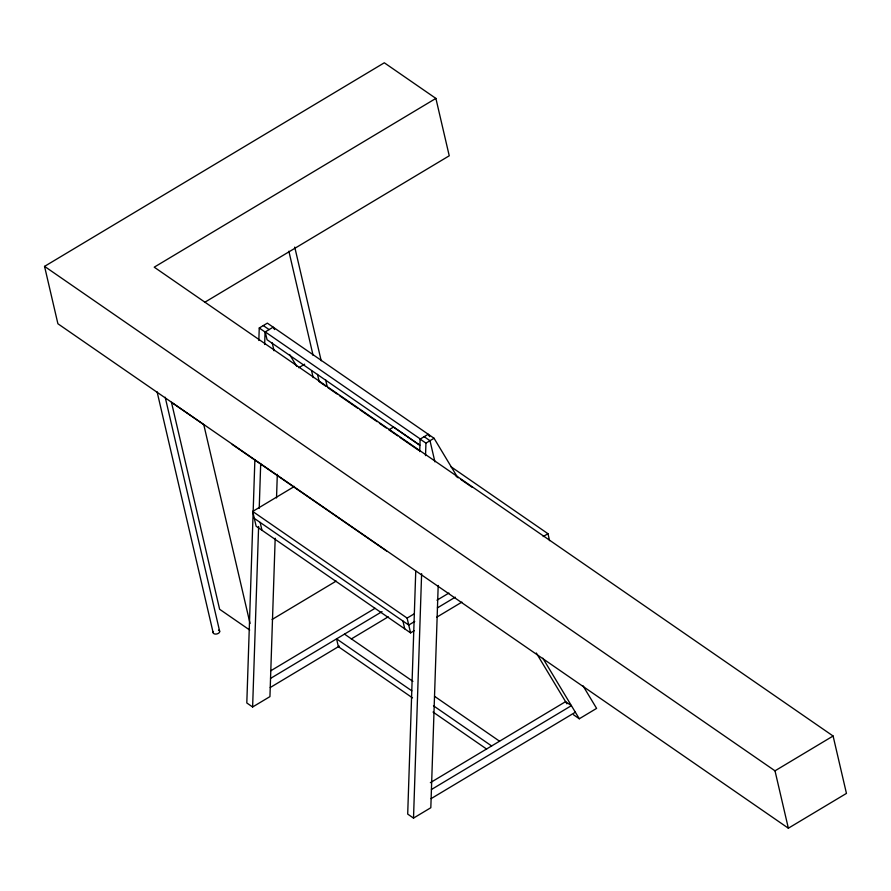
<?xml version="1.0" encoding="UTF-8"?>
<svg xmlns="http://www.w3.org/2000/svg" width="891" height="891" viewBox="0 0 891 891"><rect width="100%" height="100%" fill="white"/><g stroke="black" fill="none" stroke-linecap="round" stroke-linejoin="round"><path stroke-width="1.34" d="M254.871 459.934L246.807 702.977L252.621 706.986L269.94 696.617L275.185 538.242M258.836 340.496L259.248 327.999L267.345 323.143L434.051 438.272L457.673 477.543M252.621 706.986L258.613 526.447M259.214 508.393L260.684 463.955M264.649 344.516L265.061 332.009L273.158 327.164L274.595 329.536M276.522 497.958L277.313 474.346M415.752 571.042L407.699 814.084L413.513 818.105L430.821 807.725L438.194 585.454M419.717 451.603L420.129 439.107L428.237 434.251L429.662 436.635M413.513 818.105L421.621 573.67M425.53 455.624L425.943 443.117L434.051 438.272M435.888 98.411L154.221 267.177L833.096 736.011L846.45 793.402L788.357 828.207L57.904 323.756L44.55 266.376L384.311 62.793L435.888 98.411L449.242 155.791L204.574 302.394M298.719 367.749L304.655 364.196M414.148 630.728L410.562 632.866L256.14 526.225L252.699 511.445L294.475 486.408M388.766 429.919L393.532 427.056L419.839 445.233L267.055 339.727L265.24 331.909L420.307 438.996M272.1 619.479L336.197 581.088M270.652 670.856L375.044 608.308M270.541 678.419L382.05 611.616M270.24 687.518L339.371 646.098M351.288 638.958L388.242 616.817M252.699 511.445L407.12 618.087L414.282 613.799M436.969 600.211L448.897 593.061M543.187 536.56L547.965 533.709L549.58 540.659M414.716 621.472L408.746 625.048L254.314 518.395M437.392 607.885L455.29 597.159M436.824 617.14L461.883 602.116M430.353 782.677L565.585 701.651L571.398 705.661L431.422 789.526M431.121 798.626L575.352 712.221M573.481 714.749L579.295 718.77L596.602 708.39L583.004 685.78M44.55 266.376L775.003 770.826L833.096 736.011M263.291 325.571L269.115 329.592M424.183 436.679L429.997 440.7L434.919 461.839M259.248 327.999L265.061 332.009M420.129 439.107L425.943 443.117M450.735 466.561L547.965 533.709M318.811 381.37L325.672 386.115M327.955 387.696L337.11 394.011M339.393 395.593L357.703 408.234M359.986 409.815L377.149 421.666M379.432 423.247L386.293 427.981M389.723 430.353L397.731 435.877M400.026 437.459L418.325 450.1M456.069 476.173L458.364 477.754M460.647 479.325L472.085 487.232M232.228 444.453L386.661 551.095M344.494 634.114L412.901 681.359M434.563 696.328L499.561 741.212M411.82 690.837L336.564 638.858L338.391 646.688L412.5 697.876M433.483 705.795L491.643 745.956M433.026 712.043L486.62 749.053M249.703 630.037L219.62 609.266L171.473 402.331L203.772 424.639L250.037 623.455M542.842 658.204L579.295 718.77M536.315 653.003L566.899 703.834M289.631 354.529L296.792 366.435M775.003 770.826L788.357 828.207M407.12 618.087L410.562 632.866M402.932 621.027L404.748 628.857M294.743 247.108L321.194 360.777M325.605 379.722L327.175 386.494M288.862 251.217L313.109 355.42M317.519 374.365L319.089 381.125M311.605 370.823L313.175 377.584M272.189 342.801L274.027 350.731M260.139 522.416L261.954 530.234M165.191 397.208L219.665 631.318M157.106 391.84L213.161 632.721M218.462 630.149A3.33 1.982 -13.1 0 1 219.141 632.733A3.33 1.982 -13.1 0 1 214.842 634.013A3.33 1.982 -13.1 0 1 213.417 631.652"/></g></svg>
